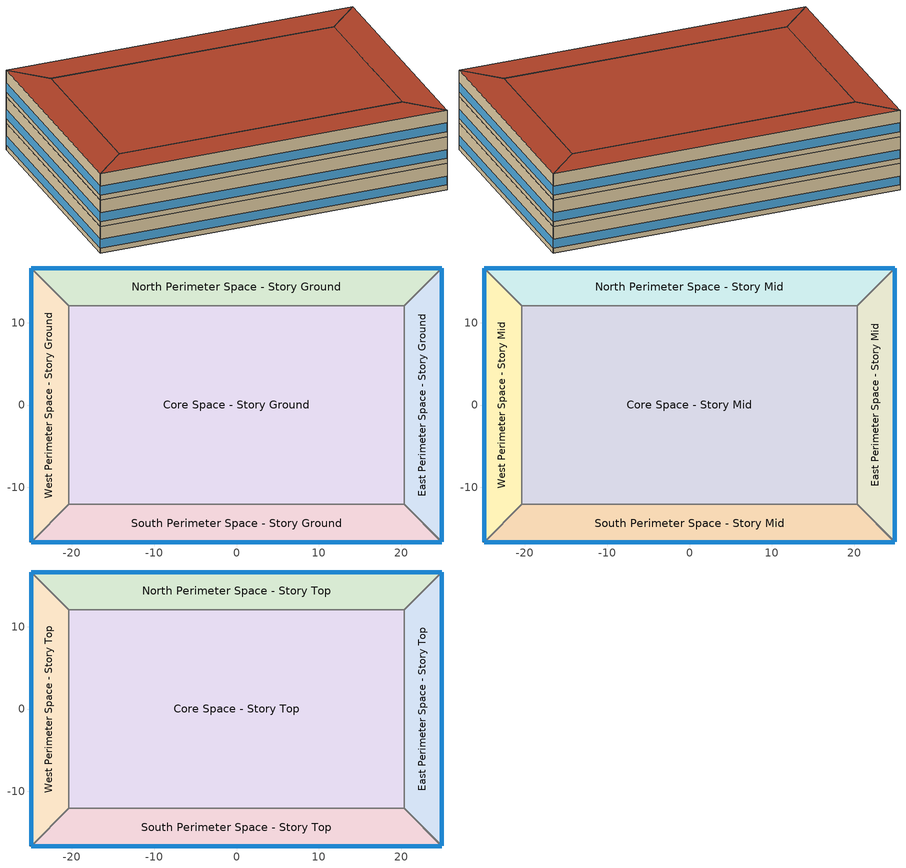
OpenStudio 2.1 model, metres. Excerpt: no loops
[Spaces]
West Perimeter Space - Story Ground
 floor ground: -24.95,-16.63 -24.95,16.63 -20.38,12.06 -20.38,-12.06 z0
 wall outside: -24.95,16.63 -24.95,-16.63 z0:3.96
 wall to North Perimeter Space - Story Ground: -20.38,12.06 -24.95,16.63 z0:3.96
 wall to Core Space - Story Ground: -20.38,-12.06 -20.38,12.06 z0:3.96
 wall to South Perimeter Space - Story Ground: -24.95,-16.63 -20.38,-12.06 z0:3.96
 window: -24.95,16.61 -24.95,-16.61 z0.76:2.07
North Perimeter Space - Story Ground
 floor ground: -24.95,16.63 24.95,16.63 20.38,12.06 -20.38,12.06 z0
 wall outside: 24.95,16.63 -24.95,16.63 z0:3.96
 wall to East Perimeter Space - Story Ground: 20.38,12.06 24.95,16.63 z0:3.96
 wall to Core Space - Story Ground: -20.38,12.06 20.38,12.06 z0:3.96
 window: 24.93,16.63 -24.93,16.63 z0.76:2.07
East Perimeter Space - Story Ground
 floor ground: 24.95,16.63 24.95,-16.63 20.38,-12.06 20.38,12.06 z0
 wall outside: 24.95,-16.63 24.95,16.63 z0:3.96
 wall to South Perimeter Space - Story Ground: 20.38,-12.06 24.95,-16.63 z0:3.96
 wall to Core Space - Story Ground: 20.38,12.06 20.38,-12.06 z0:3.96
 window: 24.95,-16.61 24.95,16.61 z0.76:2.07
South Perimeter Space - Story Ground
 floor ground: 24.95,-16.63 -24.95,-16.63 -20.38,-12.06 20.38,-12.06 z0
 wall outside: -24.95,-16.63 24.95,-16.63 z0:3.96
 wall to Core Space - Story Ground: 20.38,-12.06 -20.38,-12.06 z0:3.96
 window: -24.93,-16.63 24.93,-16.63 z0.76:2.07
Core Space - Story Ground
 floor ground: -20.38,-12.06 -20.38,12.06 20.38,12.06 20.38,-12.06 z0
West Perimeter Space - Story Mid
 floor to West Perimeter Space - Story Ground: -24.95,-16.63 -24.95,16.63 -20.38,12.06 -20.38,-12.06 z3.96
 wall outside: -24.95,16.63 -24.95,-16.63 z3.96:7.92
 wall to North Perimeter Space - Story Mid: -20.38,12.06 -24.95,16.63 z3.96:7.92
 wall to Core Space - Story Mid: -20.38,-12.06 -20.38,12.06 z3.96:7.92
 wall to South Perimeter Space - Story Mid: -24.95,-16.63 -20.38,-12.06 z3.96:7.92
 window: -24.95,16.61 -24.95,-16.61 z4.72:6.03
North Perimeter Space - Story Mid
 floor to North Perimeter Space - Story Ground: -24.95,16.63 24.95,16.63 20.38,12.06 -20.38,12.06 z3.96
 wall outside: 24.95,16.63 -24.95,16.63 z3.96:7.92
 wall to East Perimeter Space - Story Mid: 20.38,12.06 24.95,16.63 z3.96:7.92
 wall to Core Space - Story Mid: -20.38,12.06 20.38,12.06 z3.96:7.92
 window: 24.93,16.63 -24.93,16.63 z4.72:6.03
East Perimeter Space - Story Mid
 floor to East Perimeter Space - Story Ground: 24.95,16.63 24.95,-16.63 20.38,-12.06 20.38,12.06 z3.96
 wall outside: 24.95,-16.63 24.95,16.63 z3.96:7.92
 wall to South Perimeter Space - Story Mid: 20.38,-12.06 24.95,-16.63 z3.96:7.92
 wall to Core Space - Story Mid: 20.38,12.06 20.38,-12.06 z3.96:7.92
 window: 24.95,-16.61 24.95,16.61 z4.72:6.03
South Perimeter Space - Story Mid
 floor to South Perimeter Space - Story Ground: 24.95,-16.63 -24.95,-16.63 -20.38,-12.06 20.38,-12.06 z3.96
 wall outside: -24.95,-16.63 24.95,-16.63 z3.96:7.92
 wall to Core Space - Story Mid: 20.38,-12.06 -20.38,-12.06 z3.96:7.92
 window: -24.93,-16.63 24.93,-16.63 z4.72:6.03
Core Space - Story Mid
 floor to Core Space - Story Ground: -20.38,-12.06 -20.38,12.06 20.38,12.06 20.38,-12.06 z3.96
West Perimeter Space - Story Top
 floor to West Perimeter Space - Story Mid: -24.95,-16.63 -24.95,16.63 -20.38,12.06 -20.38,-12.06 z7.92
 wall outside: -24.95,16.63 -24.95,-16.63 z7.92:11.89
 wall to North Perimeter Space - Story Top: -20.38,12.06 -24.95,16.63 z7.92:11.89
 wall to Core Space - Story Top: -20.38,-12.06 -20.38,12.06 z7.92:11.89
 wall to South Perimeter Space - Story Top: -24.95,-16.63 -20.38,-12.06 z7.92:11.89
 window: -24.95,16.61 -24.95,-16.61 z8.69:10
 roof outside: -20.38,-12.06 -20.38,12.06 -24.95,16.63 -24.95,-16.63 z11.89
North Perimeter Space - Story Top
 floor to North Perimeter Space - Story Mid: -24.95,16.63 24.95,16.63 20.38,12.06 -20.38,12.06 z7.92
 wall outside: 24.95,16.63 -24.95,16.63 z7.92:11.89
 wall to East Perimeter Space - Story Top: 20.38,12.06 24.95,16.63 z7.92:11.89
 wall to Core Space - Story Top: -20.38,12.06 20.38,12.06 z7.92:11.89
 window: 24.93,16.63 -24.93,16.63 z8.69:10
 roof outside: -20.38,12.06 20.38,12.06 24.95,16.63 -24.95,16.63 z11.89
East Perimeter Space - Story Top
 floor to East Perimeter Space - Story Mid: 24.95,16.63 24.95,-16.63 20.38,-12.06 20.38,12.06 z7.92
 wall outside: 24.95,-16.63 24.95,16.63 z7.92:11.89
 wall to South Perimeter Space - Story Top: 20.38,-12.06 24.95,-16.63 z7.92:11.89
 wall to Core Space - Story Top: 20.38,12.06 20.38,-12.06 z7.92:11.89
 window: 24.95,-16.61 24.95,16.61 z8.69:10
 roof outside: 20.38,12.06 20.38,-12.06 24.95,-16.63 24.95,16.63 z11.89
South Perimeter Space - Story Top
 floor to South Perimeter Space - Story Mid: 24.95,-16.63 -24.95,-16.63 -20.38,-12.06 20.38,-12.06 z7.92
 wall outside: -24.95,-16.63 24.95,-16.63 z7.92:11.89
 wall to Core Space - Story Top: 20.38,-12.06 -20.38,-12.06 z7.92:11.89
 window: -24.93,-16.63 24.93,-16.63 z8.69:10
 roof outside: 20.38,-12.06 -20.38,-12.06 -24.95,-16.63 24.95,-16.63 z11.89
Core Space - Story Top
 floor to Core Space - Story Mid: -20.38,-12.06 -20.38,12.06 20.38,12.06 20.38,-12.06 z7.92
 roof outside: 20.38,-12.06 20.38,12.06 -20.38,12.06 -20.38,-12.06 z11.89
[Site]
Climate Zone 3_CA_USA: Latitude {deg}=37.7; Longitude {deg}=-122.2; Time Zone {hr}=-8; Elevation {m}=2
[Site:WaterMainsTemperature]
Calculation Method=Correlation; Annual Average Outdoor Air Temperature {C}=14.1417; Maximum Difference In Monthly Average Outdoor Air Temperatures {deltaC}=7.8
[SizingPeriod:DesignDay] Barometric Pressure {Pa}=101301; Sky Clearness=0; Rain Indicator=0; Snow Indicator=0; Day of Month=21; Daylight Saving Time Indicator=0; Humidity Indicating Type=Wetbulb; Dry-Bulb Temperature Range Modifier Type=DefaultMultipliers
Name | Maximum Dry-Bulb Temperature {C} | Daily Dry-Bulb Temperature Range {deltaC} | Humidity Indicating Conditions at Maximum Dry-Bulb | Wind Speed {m/s} | Wind Direction {deg} | Month | Day Type | Solar Model Indicator | ASHRAE Taub | ASHRAE Taud
Climate Zone 3 Ann Clg .4% Condns WB=>MDB | 25.5 | 7.4 | 19.8 | 4.9 | 290 | 8 | SummerDesignDay | ASHRAETau | 0.367 | 2.428
Climate Zone 3 Ann Htg 99.6% Condns DB | 2.9 | 0 | 2.9 | 2.2 | 50 | 1 | WinterDesignDay | ASHRAEClearSky
Climate Zone 3 Ann Clg .4% Condns DB=>MWB | 27.7 | 7.4 | 18.3 | 4.9 | 290 | 8 | SummerDesignDay | ASHRAETau | 0.367 | 2.428
[ClimateZones]
Climate Zone Institution Name 2=CEC; Climate Zone Document Name 2=California Climate Zone Descriptions; Climate Zone Document Year 2=1995; Climate Zone Value 2=CEC3
[Building]
CEC Pre-1978|MediumOffice: Space Type=Office WholeBuilding - Md Office - CEC Pre-1978; Default Construction Set=Res CEC Pre-1978 - Office - CEC T24-CEC3; Standards Building Type=Office
[DefaultConstructionSet]
Res CEC Pre-1978 - Office - CEC T24-CEC3: Default Exterior Surface Constructions=Default Surface Constructions 1; Default Interior Surface Constructions=Default Surface Constructions 2; Default Ground Contact Surface Constructions=Default Surface Constructions 3; Default Exterior SubSurface Constructions=Default Sub Surface Constructions 1; Default Interior SubSurface Constructions=Default Sub Surface Constructions 2; Interior Partition Construction=Typical Interior Partition
[DefaultSurfaceConstructions]
Name | Floor Construction | Wall Construction | Roof Ceiling Construction
Default Surface Constructions 1 | Typical Insulated Exterior Mass Floor | Metal framed wallsW1_R8.60 | Metal roofR1_R14.20
Default Surface Constructions 2 | Typical Interior Floor | Typical Interior Wall | Typical Interior Ceiling
Default Surface Constructions 3 | Ground FloorGround_Floor_R11_T2013 | Typical Insulated Basement Mass Wall
[Construction]
Typical Insulated Exterior Mass Floor: Typical Insulation, 4 in. Normalweight Concrete Floor, Typical Carpet Pad
Metal framed wallsW1_R8.60: Stucco - 7/8 in. CBES, W1_R8.60, Air - Metal Wall Framing - 16 or 24 in. OC, Gypsum Board - 1/2 in. CBES
Metal roofR1_R14.20: Metal Standing Seam - 1/16 in. CBES, R1_R14.20
Typical Interior Floor: 100mm Normalweight concrete floor, CP02 CARPET PAD
Typical Interior Wall: G01 13mm gypsum board, G01 13mm gypsum board
Typical Interior Ceiling: CP02 CARPET PAD, 100mm Normalweight concrete floor
Ground FloorGround_Floor_R11_T2013: Ground_Floor_R11_T2013, Plywood - 5/8 in. CBES, Carpet - 3/4 in. CBES
Typical Insulated Basement Mass Wall: Typical Insulation, 8 in. Concrete Block Basement Wall
U1.23_SHGC0.82_SimpleGlazing_Window_01: U1.23_SHGC0.82_SimpleGlazing_Window_01
Typical Insulated Metal Door: F08 Metal surface, Typical Insulation
Typical Overhead Door: Typical Insulation
Typical Interior Window: Clear 3mm
Typical Interior Door; Typical Interior Partition: G05 25mm wood
[Material:NoMass] Roughness=Smooth; Thermal Absorptance=0.9; Solar Absorptance=0.7
Name | Thermal Resistance {m2-K/W} | Visible Absorptance
Typical Insulation | 0.0282222 | 0.7
Typical Carpet Pad; CP02 CARPET PAD | 0.21648 | 0.8
[Material]
Name | Roughness | Thickness {m} | Conductivity {W/m-K} | Density {kg/m3} | Specific Heat {J/kg-K} | Thermal Absorptance | Solar Absorptance | Visible Absorptance
4 in. Normalweight Concrete Floor | MediumRough | 0.1016 | 2.31 | 2322 | 832 | 0.9 | 0.7 | 0.7
Stucco - 7/8 in. CBES | MediumRough | 0.022352 | 0.700468 | 1855.1 | 837.36 | 0.9 | 0.7 | 0.8
W1_R8.60 | Smooth | 0.0348619 | 0.0230232 | 16.0185 | 1130.436 | 0.9 | 0.7 | 0.8
Air - Metal Wall Framing - 16 or 24 in. OC | Smooth | 0.1397 | 1.22017 | 1.28148 | 1004.832 | 0.9 | 0.7 | 0.7
Gypsum Board - 1/2 in. CBES | Smooth | 0.0127 | 0.160107 | 640.739 | 1130.436 | 0.9 | 0.7 | 0.8
Metal Standing Seam - 1/16 in. CBES | MediumRough | 0.001524 | 0.580388 | 7820.53 | 502.416 | 0.85 | 0.37 | 0.85
R1_R14.20 | Smooth | 0.0575653 | 0.0230232 | 16.0185 | 1130.436 | 0.9 | 0.7 | 0.8
100mm Normalweight concrete floor | MediumRough | 0.1016 | 2.31045 | 2322 | 832.557 |  | 0 | 0
G01 13mm gypsum board | Smooth | 0.0127 | 0.160031 | 800.001 | 1090.73 | 0.9 | 0.7 | 0.5
Ground_Floor_R11_T2013 | Smooth | 0.0442273 | 0.0230232 | 16.0185 | 1130.436 | 0.9 | 0.7 | 0.8
Plywood - 5/8 in. CBES | Smooth | 0.016002 | 0.12008 | 480.554 | 1884.06 | 0.9 | 0.7 | 0.7
Carpet - 3/4 in. CBES | Smooth | 0.01905 | 0.0500335 | 288.332 | 1381.644 | 0.9 | 0.7 | 0.8
8 in. Concrete Block Basement Wall | MediumRough | 0.2032 | 1.326 | 1842 | 912 | 0.9 | 0.7 | 0.7
F08 Metal surface | Smooth | 0.0008 | 45.28 | 7824 | 500 | 0.9 | 0.7 | 0.7
G05 25mm wood | MediumSmooth | 0.0254 | 0.15 | 608 | 1630 | 0.9 | 0.5 | 0.5
[DefaultSubSurfaceConstructions]
Name | Fixed Window Construction | Operable Window Construction | Door Construction | Overhead Door Construction
Default Sub Surface Constructions 1 | U1.23_SHGC0.82_SimpleGlazing_Window_01 | U1.23_SHGC0.82_SimpleGlazing_Window_01 | Typical Insulated Metal Door | Typical Overhead Door
Default Sub Surface Constructions 2 | Typical Interior Window | Typical Interior Window | Typical Interior Door
[WindowMaterial:SimpleGlazingSystem]
U1.23_SHGC0.82_SimpleGlazing_Window_01: U-Factor {W/m2-K}=6.98426; Solar Heat Gain Coefficient=0.82; Visible Transmittance=0.81
[WindowMaterial:Glazing]
Clear 3mm: Optical Data Type=SpectralAverage; Thickness {m}=0.003; Solar Transmittance at Normal Incidence=0.837; Front Side Solar Reflectance at Normal Incidence=0.075; Back Side Solar Reflectance at Normal Incidence=0.075; Visible Transmittance at Normal Incidence=0.898; Front Side Visible Reflectance at Normal Incidence=0.081; Back Side Visible Reflectance at Normal Incidence=0.081; Infrared Transmittance at Normal Incidence=0; Front Side Infrared Hemispherical Emissivity=0.84; Back Side Infrared Hemispherical Emissivity=0.84; Conductivity {W/m-K}=0.9; Dirt Correction Factor for Solar and Visible Transmittance=1; Solar Diffusing=No
[SpaceType]
Office WholeBuilding - Md Office - CEC Pre-1978: Default Schedule Set=Office WholeBuilding - Md Office Schedule Set; Design Specification Outdoor Air Object=Office WholeBuilding - Md Office Ventilation; Standards Building Type=Office; Standards Space Type=WholeBuilding - Md Office
[BuildingStory] Nominal Floor to Floor Height {m}=3.9624
Name | Nominal Z Coordinate {m}
Story Ground | 0
Story Mid | 3.9624
Story Top | 7.9248
[Space]
Name | Building Story | Thermal Zone
West Perimeter Space - Story Ground | Story Ground | Zone West Perimeter Space - Story Ground
North Perimeter Space - Story Ground | Story Ground | Zone North Perimeter Space - Story Ground
East Perimeter Space - Story Ground | Story Ground | Zone East Perimeter Space - Story Ground
South Perimeter Space - Story Ground | Story Ground | Zone South Perimeter Space - Story Ground
Core Space - Story Ground | Story Ground | Zone Core Space - Story Ground
West Perimeter Space - Story Mid | Story Mid | Zone West Perimeter Space - Story Mid
North Perimeter Space - Story Mid | Story Mid | Zone North Perimeter Space - Story Mid
East Perimeter Space - Story Mid | Story Mid | Zone East Perimeter Space - Story Mid
South Perimeter Space - Story Mid | Story Mid | Zone South Perimeter Space - Story Mid
Core Space - Story Mid | Story Mid | Zone Core Space - Story Mid
West Perimeter Space - Story Top | Story Top | Zone West Perimeter Space - Story Top
North Perimeter Space - Story Top | Story Top | Zone North Perimeter Space - Story Top
East Perimeter Space - Story Top | Story Top | Zone East Perimeter Space - Story Top
South Perimeter Space - Story Top | Story Top | Zone South Perimeter Space - Story Top
Core Space - Story Top | Story Top | Zone Core Space - Story Top
[ThermalZone] Multiplier=1; Use Ideal Air Loads=No
Name | Primary Daylighting Control | Fraction of Zone Controlled by Primary Daylighting Control | Thermostat
Zone West Perimeter Space - Story Ground | West Perimeter Space - Story Ground daylighting control | 1 | Office WholeBuilding - Md Office - CEC Pre-1978 Thermostat 10
Zone North Perimeter Space - Story Ground | North Perimeter Space - Story Ground daylighting control | 1 | Office WholeBuilding - Md Office - CEC Pre-1978 Thermostat
Zone East Perimeter Space - Story Ground | East Perimeter Space - Story Ground daylighting control | 1 | Office WholeBuilding - Md Office - CEC Pre-1978 Thermostat 6
Zone South Perimeter Space - Story Ground | South Perimeter Space - Story Ground daylighting control | 1 | Office WholeBuilding - Md Office - CEC Pre-1978 Thermostat 13
Zone Core Space - Story Ground |  |  | Office WholeBuilding - Md Office - CEC Pre-1978 Thermostat 11
Zone West Perimeter Space - Story Mid | West Perimeter Space - Story Mid daylighting control | 1 | Office WholeBuilding - Md Office - CEC Pre-1978 Thermostat 7
Zone North Perimeter Space - Story Mid | North Perimeter Space - Story Mid daylighting control | 1 | Office WholeBuilding - Md Office - CEC Pre-1978 Thermostat 8
Zone East Perimeter Space - Story Mid | East Perimeter Space - Story Mid daylighting control | 1 | Office WholeBuilding - Md Office - CEC Pre-1978 Thermostat 12
Zone South Perimeter Space - Story Mid | South Perimeter Space - Story Mid daylighting control | 1 | Office WholeBuilding - Md Office - CEC Pre-1978 Thermostat 9
Zone Core Space - Story Mid |  |  | Office WholeBuilding - Md Office - CEC Pre-1978 Thermostat 1
Zone West Perimeter Space - Story Top | West Perimeter Space - Story Top daylighting control | 1 | Office WholeBuilding - Md Office - CEC Pre-1978 Thermostat 14
Zone North Perimeter Space - Story Top | North Perimeter Space - Story Top daylighting control | 1 | Office WholeBuilding - Md Office - CEC Pre-1978 Thermostat 2
Zone East Perimeter Space - Story Top | East Perimeter Space - Story Top daylighting control | 1 | Office WholeBuilding - Md Office - CEC Pre-1978 Thermostat 3
Zone South Perimeter Space - Story Top | South Perimeter Space - Story Top daylighting control | 1 | Office WholeBuilding - Md Office - CEC Pre-1978 Thermostat 5
Zone Core Space - Story Top |  |  | Office WholeBuilding - Md Office - CEC Pre-1978 Thermostat 4
[People:Definition]
Office WholeBuilding - Md Office People Definition: Number of People Calculation Method=People/Area; People per Space Floor Area {person/m2}=0.107639; Fraction Radiant=0.3
[People]
Office WholeBuilding - Md Office People: People Definition=Office WholeBuilding - Md Office People Definition; Space or SpaceType=Office WholeBuilding - Md Office - CEC Pre-1978; Work Efficiency Schedule=Work Efficiency Schedule; Clothing Insulation Schedule=Clothing Schedule; Air Velocity Schedule=Air Velocity Schedule
[Lights:Definition]
Office WholeBuilding - Md Office Lights Definition: Design Level Calculation Method=Watts/Area; Watts per Space Floor Area {W/m2}=21.4202
[Lights]
Office WholeBuilding - Md Office Lights: Lights Definition=Office WholeBuilding - Md Office Lights Definition; Space or SpaceType=Office WholeBuilding - Md Office - CEC Pre-1978
[ElectricEquipment:Definition]
Office WholeBuilding - Md Office Elec Equip Definition: Design Level Calculation Method=Watts/Area; Watts per Space Floor Area {W/m2}=14.6389; Fraction Radiant=0.2
[ElectricEquipment]
Office WholeBuilding - Md Office Elec Equip: Electric Equipment Definition=Office WholeBuilding - Md Office Elec Equip Definition; Space or SpaceType=Office WholeBuilding - Md Office - CEC Pre-1978
[DesignSpecification:OutdoorAir]
Office WholeBuilding - Md Office Ventilation: Outdoor Air Method=Maximum; Outdoor Air Flow per Person {m3/s-person}=0.00707921; Outdoor Air Flow per Floor Area {m3/s-m2}=0.000762
[SpaceInfiltration:DesignFlowRate]
Office WholeBuilding - Md Office Infiltration: Space or SpaceType=Office WholeBuilding - Md Office - CEC Pre-1978; Design Flow Rate Calculation Method=Flow/ExteriorWallArea; Flow per Exterior Surface Area {m3/s-m2}=0.0011176
[DefaultScheduleSet]
Office WholeBuilding - Md Office Schedule Set: Number of People Schedule=OfficeOccupancy; People Activity Level Schedule=OfficePeopleActivityLevel; Lighting Schedule=OfficeLights; Electric Equipment Schedule=OfficeReceptacle; Infiltration Schedule=OfficeInfiltration
[ThermostatSetpoint:DualSetpoint] Heating Setpoint Temperature Schedule=OfficeHtgSetpt; Cooling Setpoint Temperature Schedule=OfficeClgSetpt
Office WholeBuilding - Md Office - CEC Pre-1978 Thermostat; Office WholeBuilding - Md Office - CEC Pre-1978 Thermostat 1; Office WholeBuilding - Md Office - CEC Pre-1978 Thermostat 2; Office WholeBuilding - Md Office - CEC Pre-1978 Thermostat 3; Office WholeBuilding - Md Office - CEC Pre-1978 Thermostat 4; Office WholeBuilding - Md Office - CEC Pre-1978 Thermostat 5; Office WholeBuilding - Md Office - CEC Pre-1978 Thermostat 6; Office WholeBuilding - Md Office - CEC Pre-1978 Thermostat 7; Office WholeBuilding - Md Office - CEC Pre-1978 Thermostat 8; Office WholeBuilding - Md Office - CEC Pre-1978 Thermostat 9; Office WholeBuilding - Md Office - CEC Pre-1978 Thermostat 10; Office WholeBuilding - Md Office - CEC Pre-1978 Thermostat 11; Office WholeBuilding - Md Office - CEC Pre-1978 Thermostat 12; Office WholeBuilding - Md Office - CEC Pre-1978 Thermostat 13; Office WholeBuilding - Md Office - CEC Pre-1978 Thermostat 14
[Daylighting:Control] Position Z-Coordinate {m}=0.762; Illuminance Setpoint {lux}=484.376; Lighting Control Type=Continuous/Off; Minimum Input Power Fraction for Continuous Dimming Control=0.3; Minimum Light Output Fraction for Continuous Dimming Control=0.2
Name | Space | Position X-Coordinate {m} | Position Y-Coordinate {m}
North Perimeter Space - Story Ground daylighting control | North Perimeter Space - Story Ground | 24.9508 | -2.286
North Perimeter Space - Story Top daylighting control | North Perimeter Space - Story Top | 24.9508 | -2.286
East Perimeter Space - Story Top daylighting control | East Perimeter Space - Story Top | -2.286 | -16.6339
South Perimeter Space - Story Top daylighting control | South Perimeter Space - Story Top | -24.9508 | 2.286
East Perimeter Space - Story Ground daylighting control | East Perimeter Space - Story Ground | -2.286 | -16.6339
West Perimeter Space - Story Mid daylighting control | West Perimeter Space - Story Mid | 2.286 | 16.6339
North Perimeter Space - Story Mid daylighting control | North Perimeter Space - Story Mid | 24.9508 | -2.286
South Perimeter Space - Story Mid daylighting control | South Perimeter Space - Story Mid | -24.9508 | 2.286
West Perimeter Space - Story Ground daylighting control | West Perimeter Space - Story Ground | 2.286 | 16.6339
East Perimeter Space - Story Mid daylighting control | East Perimeter Space - Story Mid | -2.286 | -16.6339
South Perimeter Space - Story Ground daylighting control | South Perimeter Space - Story Ground | -24.9508 | 2.286
West Perimeter Space - Story Top daylighting control | West Perimeter Space - Story Top | 2.286 | 16.6339
[Schedule:Ruleset]
Name | Default Day Schedule | Summer Design Day Schedule | Winter Design Day Schedule
Clothing Schedule | Clothing Schedule Default Winter Clothes
Air Velocity Schedule | Air Velocity Schedule Default
Work Efficiency Schedule | Work Efficiency Schedule Default
OfficeOccupancy | Schedule Day 1
OfficePeopleActivityLevel | OfficePeopleActivityLevel Default
OfficeLights | OfficeLights Default | OfficeLights Summer Design Day | OfficeLights Winter Design Day
OfficeReceptacle | OfficeReceptacle Default | OfficeReceptacle Summer Design Day | OfficeReceptacle Winter Design Day
OfficeInfiltration | OfficeInfiltration Default | OfficeInfiltration Summer Design Day | OfficeInfiltration Winter Design Day
OfficeHtgSetpt | OfficeHtgSetpt Default | OfficeHtgSetpt Summer Design Day | OfficeHtgSetpt Winter Design Day
OfficeClgSetpt | OfficeClgSetpt Default | OfficeClgSetpt Summer Design Day | OfficeClgSetpt Winter Design Day
[Schedule:Day]
Clothing Schedule Default Winter Clothes; OfficeLights Summer Design Day; OfficeReceptacle Summer Design Day: 24, 0, 1
Clothing Schedule Summer Clothes: 24, 0, 0.5
Air Velocity Schedule Default: 24, 0, 0.2
Work Efficiency Schedule Default; Schedule Day 1; OfficeLights Winter Design Day; OfficeReceptacle Winter Design Day: 24, 0, 0
OfficeOccupancy Sat Day: 6, 0, 0, 8, 0, 0.1, 12, 0, 0.3, 17, 0, 0.1, 19, 0, 0.05, 24, 0, 0
OfficeOccupancy Sun Day: 6, 0, 0, 18, 0, 0.05, 24, 0, 0
OfficeOccupancy Wkdy Day: 6, 0, 0, 7, 0, 0.1, 8, 0, 0.2, 12, 0, 0.95, 13, 0, 0.5, 17, 0, 0.95, 18, 0, 0.3, 22, 0, 0.1, 24, 0, 0.05
OfficePeopleActivityLevel Default: 24, 0, 131.882
OfficeLights Default: 5, 0, 0.05, 7, 0, 0.1, 8, 0, 0.3, 17, 0, 0.65, 18, 0, 0.35, 20, 0, 0.3, 22, 0, 0.2, 23, 0, 0.1, 24, 0, 0.05
OfficeLights Sat Day; OfficeReceptacle Sat Day: 6, 0, 0.05, 8, 0, 0.1, 12, 0, 0.3, 17, 0, 0.15, 24, 0, 0.05
OfficeLights Sun Day; OfficeReceptacle Sun Day: 24, 0, 0.05
OfficeReceptacle Default: 5, 0, 0.05, 7, 0, 0.1, 8, 0, 0.3, 17, 0, 0.9, 18, 0, 0.5, 20, 0, 0.3, 22, 0, 0.2, 23, 0, 0.1, 24, 0, 0.05
OfficeInfiltration Default; OfficeInfiltration Winter Design Day; OfficeInfiltration Summer Design Day; OfficeInfiltration Default|Wkdy|SmrDsn|WntrDsn Day: 5, 0, 1, 24, 0, 0.25
OfficeInfiltration Sat Day: 5, 0, 1, 19, 0, 0.25, 24, 0, 1
OfficeInfiltration Sun Day: 5, 0, 1, 18, 0, 0.25, 24, 0, 1
OfficeHtgSetpt Default; OfficeHtgSetpt Winter Design Day; OfficeHtgSetpt Default|Wkdy|WntrDsn Day: 5, 0, 15.5556, 24, 0, 21.1111
OfficeHtgSetpt Summer Design Day: 24, 0, 15.6
OfficeHtgSetpt Sat Day: 5, 0, 15.5556, 19, 0, 21.1111, 24, 0, 15.5556
OfficeHtgSetpt Sun Day: 24, 0, 15.5556
OfficeClgSetpt Default; OfficeClgSetpt Summer Design Day; OfficeClgSetpt Default|Wkdy|SmrDsn Day: 5, 0, 29.4444, 24, 0, 23.8889
OfficeClgSetpt Sat Day: 5, 0, 29.4444, 19, 0, 23.8889, 24, 0, 29.4444
OfficeClgSetpt Sun Day: 24, 0, 29.4444
OfficeClgSetpt Winter Design Day: 24, 0, 29.44
[Schedule:Rule] Date Specification Type=DateRange; Start Day=1
Name | Schedule Ruleset | Rule Order | Day Schedule | Start Month | End Month | End Day | Apply Saturday | Apply Sunday | Apply Monday | Apply Tuesday | Apply Wednesday | Apply Thursday | Apply Friday
Schedule Rule 1 | Clothing Schedule | 0 | Clothing Schedule Summer Clothes | 5 | 9 | 30
Schedule Rule 2 | OfficeOccupancy | 2 | OfficeOccupancy Sat Day | 1 | 12 | 31 | Yes
Schedule Rule 3 | OfficeOccupancy | 1 | OfficeOccupancy Sun Day | 1 | 12 | 31 |  | Yes
Schedule Rule 4 | OfficeOccupancy | 0 | OfficeOccupancy Wkdy Day | 1 | 12 | 31 |  |  | Yes | Yes | Yes | Yes | Yes
Schedule Rule 5 | OfficeLights | 1 | OfficeLights Sat Day | 1 | 12 | 31 | Yes
Schedule Rule 6 | OfficeLights | 0 | OfficeLights Sun Day | 1 | 12 | 31 |  | Yes
Schedule Rule 7 | OfficeReceptacle | 1 | OfficeReceptacle Sat Day | 1 | 12 | 31 | Yes
Schedule Rule 8 | OfficeReceptacle | 0 | OfficeReceptacle Sun Day | 1 | 12 | 31 |  | Yes
Schedule Rule 9 | OfficeInfiltration | 2 | OfficeInfiltration Default|Wkdy|SmrDsn|WntrDsn Day | 1 | 12 | 31 |  |  | Yes | Yes | Yes | Yes | Yes
Schedule Rule 10 | OfficeInfiltration | 1 | OfficeInfiltration Sat Day | 1 | 12 | 31 | Yes
Schedule Rule 11 | OfficeInfiltration | 0 | OfficeInfiltration Sun Day | 1 | 12 | 31 |  | Yes
Schedule Rule 15 | OfficeHtgSetpt | 2 | OfficeHtgSetpt Default|Wkdy|WntrDsn Day | 1 | 12 | 31 |  |  | Yes | Yes | Yes | Yes | Yes
Schedule Rule 16 | OfficeHtgSetpt | 1 | OfficeHtgSetpt Sat Day | 1 | 12 | 31 | Yes
Schedule Rule 17 | OfficeHtgSetpt | 0 | OfficeHtgSetpt Sun Day | 1 | 12 | 31 |  | Yes
Schedule Rule 18 | OfficeClgSetpt | 2 | OfficeClgSetpt Default|Wkdy|SmrDsn Day | 1 | 12 | 31 |  |  | Yes | Yes | Yes | Yes | Yes
Schedule Rule 19 | OfficeClgSetpt | 1 | OfficeClgSetpt Sat Day | 1 | 12 | 31 | Yes
Schedule Rule 20 | OfficeClgSetpt | 0 | OfficeClgSetpt Sun Day | 1 | 12 | 31 |  | Yes
